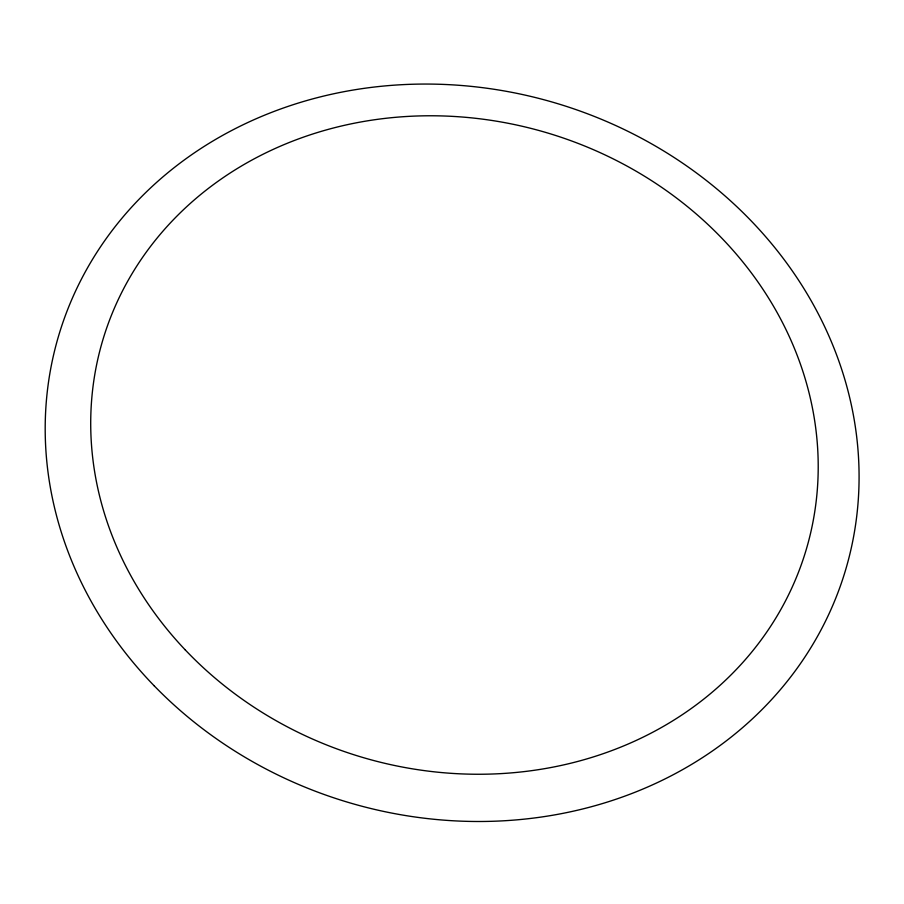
<?xml version="1.0" encoding="UTF-8"?>
<svg xmlns="http://www.w3.org/2000/svg" width="904" height="904" viewBox="0 0 904 904"><rect width="100%" height="100%" fill="white"/><g stroke="black" fill="none" stroke-linecap="round" stroke-linejoin="round"><path stroke-width="1.36" d="M154.075 685.695A410.54 364.73 16.7 0 0 841.115 583.86A410.54 364.73 16.7 0 0 361.204 88.773A410.54 364.73 16.7 0 0 154.075 685.695M185.241 649.886A366.979 325.621 16.7 0 0 800.91 565.768A366.979 325.621 16.7 0 0 377.25 119.373A366.979 325.621 16.7 0 0 185.241 649.886"/></g></svg>
